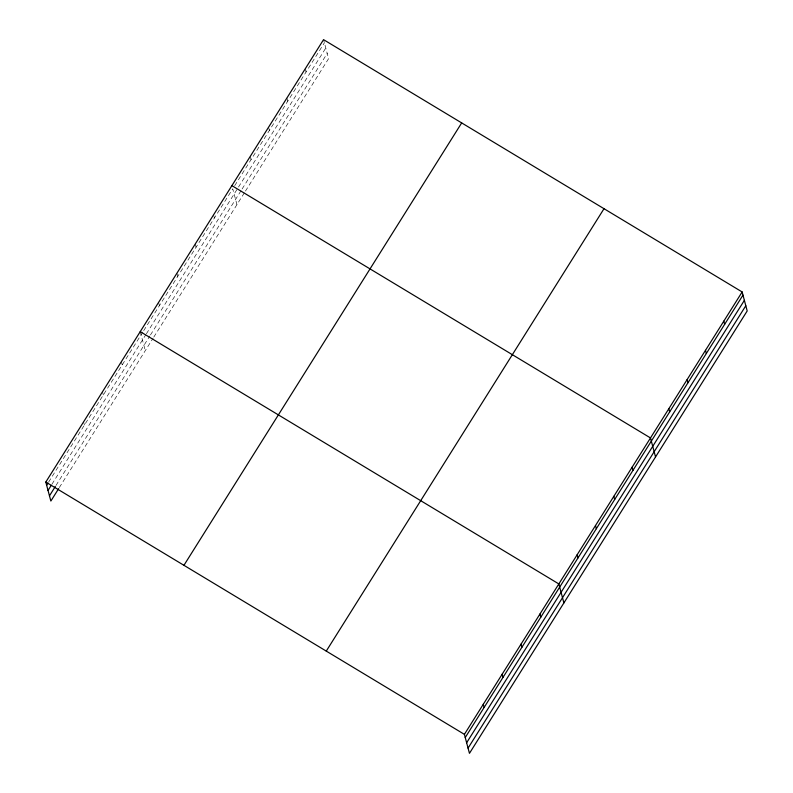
<?xml version="1.0" encoding="UTF-8"?>
<svg xmlns="http://www.w3.org/2000/svg" width="793" height="793" viewBox="0 0 793 793"><rect width="100%" height="100%" fill="white"/><g stroke="black" fill="none" stroke-linecap="round" stroke-linejoin="round"><path stroke-width="0.59" stroke-dasharray="3.96 2.97" d="M48.601 482.114L143.047 331.682M143.702 330.641L232.736 188.813L236.948 204.634M234.698 185.691L324.387 42.822M51.941 484.226L145.743 334.815M146.398 333.774L325.774 48.046M55.986 485.455L149.798 336.024M150.452 334.983L241.449 190.033M242.103 188.992L327.212 53.428M59.326 487.556L153.148 338.115M153.802 337.075L244.799 192.124M245.453 191.083L328.599 58.642L323.544 39.65M305.216 68.852L306.058 72.024M286.878 98.045L287.73 101.226M268.549 127.247L269.392 130.419M250.221 156.439L251.064 159.621M213.555 214.844L214.407 218.016M195.227 244.036L196.069 247.218M176.898 273.238L177.741 276.41M158.57 302.44L159.413 305.612M140.232 331.633L145.288 350.625M121.349 361.717L122.191 364.889M102.466 391.801L103.308 394.973M83.572 421.886L84.425 425.058"/><path stroke-width="1.19" d="M45.806 482.055L323.544 39.65L742.139 291.953L747.194 310.945L469.456 753.35L464.401 734.358L45.806 482.055L50.861 501.047L58.672 488.597M46.648 485.227L47.957 483.155M48.036 490.451L51.297 485.257M49.473 495.823L55.332 486.486M183.946 565.31L461.685 122.915M326.26 651.093L604.008 208.698M464.401 734.358L742.139 291.953M465.243 737.53L742.982 295.125M466.631 742.754L744.379 300.349M468.068 748.126L745.807 305.731M231.893 185.641L650.488 437.944L655.543 456.937M140.232 331.633L558.837 583.935L563.892 602.938M723.811 321.155L724.653 324.327M705.483 350.347L706.325 353.529M687.144 379.55L687.997 382.722M668.816 408.752L669.659 411.924M632.16 467.146L633.002 470.318M613.822 496.339L614.674 499.521M595.493 525.541L596.336 528.713M577.165 554.743L578.008 557.915M539.944 614.02L540.796 617.202M521.06 644.104L521.903 647.276M502.177 674.189L503.02 677.361M483.284 704.273L484.136 707.445"/></g></svg>
